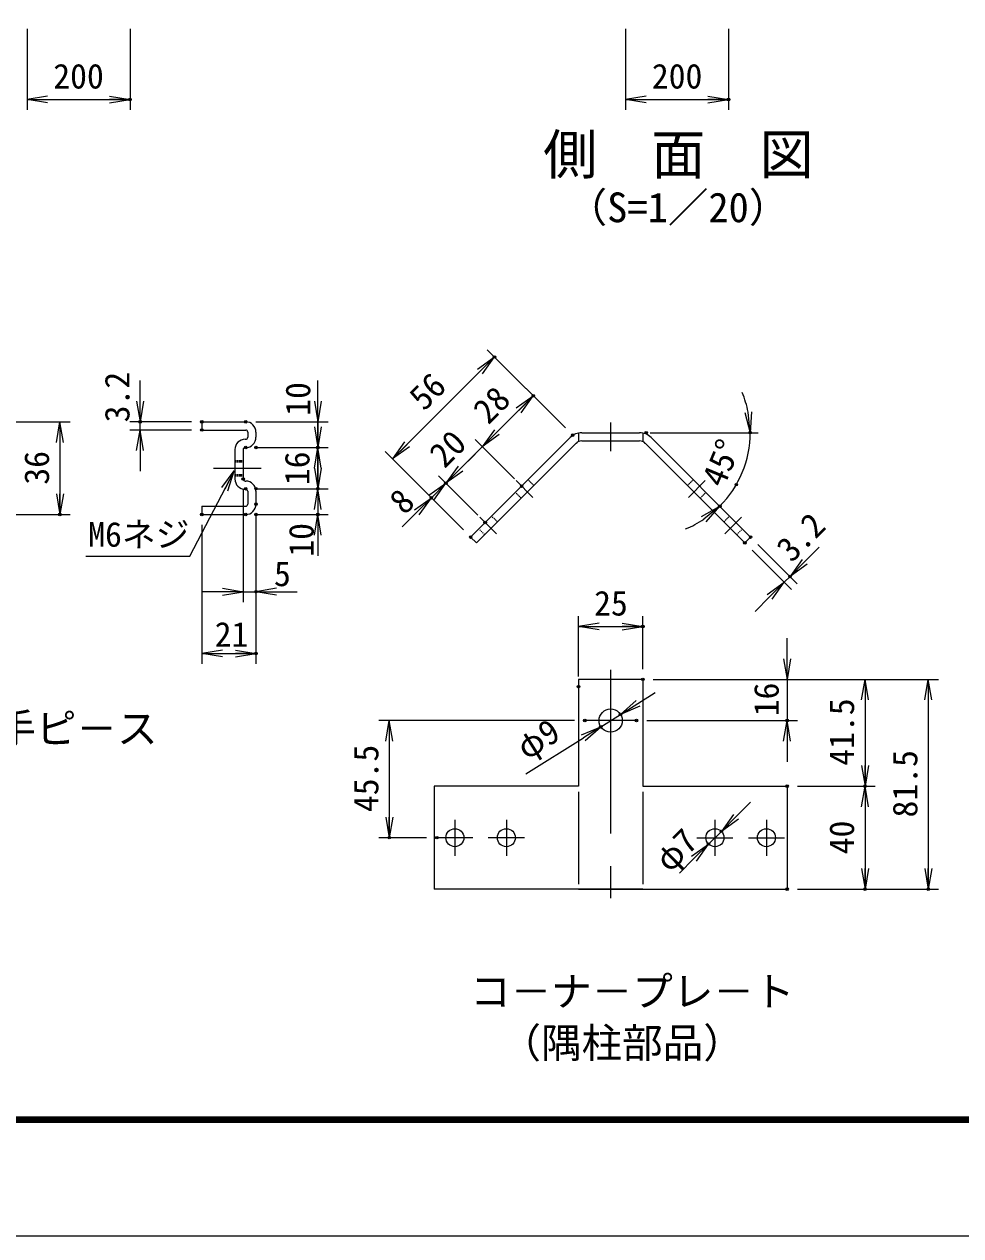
# Model space of a CAD drawing. Units: millimetres, scale not verified, with parts at other scales. Extents: x -4200 to 4200, y -2970 to 2970.
# Drawn here: x -1389 to 430, y -2970 to -617 of the extents above; entities that cross this region are included whole.
import ezdxf
from ezdxf.enums import TextEntityAlignment as Align

# ---------------------------------------------------------------- set-up
doc = ezdxf.new("R2010")
doc.units = ezdxf.units.MM
doc.header["$LTSCALE"] = 10
doc.header["$PDMODE"] = 32
doc.header["$PDSIZE"] = 5
doc.linetypes.add('USER1', pattern=[50.8, 31.75, -6.35, 6.35, -6.35])
doc.linetypes.add('USER2', pattern=[0.375, 0.25, -0.125])
for name, color, linetype, lineweight in [('0-1_D-BMK', 2, 'USER1', 13), ('0-5_D-STR3', 3, 'Continuous', 13), ('0-6_D-STR-DIM', 7, 'Continuous', 13), ('0-7_0', 7, 'Continuous', 18), ('0-9_D-TTL-TXT', 7, 'Continuous', 18), ('0-A_D-STR-TXT', 7, 'Continuous', 13), ('0-B_D-TTL', 7, 'Continuous', 18)]:
    doc.layers.add(name, color=color, linetype=linetype, lineweight=lineweight)
doc.layers.add('0-8_Defpoints', color=253, linetype='Continuous')
doc.styles.add('ＭＳ ゴシック', font='')
doc.styles.get('ＭＳ ゴシック').set_extended_font_data('MS Gothic')

# ---------------------------------------------------------------- blocks, each defined once
blk = doc.blocks.new('_Open')
at = {"layer": '0-7_0'}
blk.add_line((-10, 1.667), (0, 0), dxfattribs=at)
blk.add_lwpolyline([(-10, -1.667), (0, 0), (-10, 0)], dxfattribs=at)

msp = doc.modelspace()

# ---------------------------------------------------------------- linework, layer by layer
at = {"layer": '0-1_D-BMK'}
for p, q in [((-250.11, -1390.27), (-250.11, -1446.27)), ((-1021.04, -1479.13), (-928.73, -1479.13)), ((-401, -1535.87), (-433.53, -1503.34)), ((-99.22, -1535.87), (-66.7, -1503.34)), ((-471.71, -1606.58), (-504.24, -1574.05)), ((-28.51, -1606.58), (4.01, -1574.05)), ((-250.11, -1870.92), (-250.11, -2314.09)), ((-200.11, -1969.25), (-300.11, -1969.25)), ((-552.61, -2161.75), (-552.61, -2231.75)), ((-452.61, -2161.75), (-452.61, -2231.75)), ((-47.61, -2161.75), (-47.61, -2231.75)), ((52.39, -2161.75), (52.39, -2231.75)), ((-517.61, -2196.75), (-587.61, -2196.75)), ((-417.61, -2196.75), (-487.61, -2196.75)), ((-82.61, -2196.75), (-12.61, -2196.75)), ((17.39, -2196.75), (87.39, -2196.75))]:
    msp.add_line(p, q, dxfattribs=at)
at = {"layer": '0-5_D-STR3'}
for p, q in [((-1043.68, -1389.13), (-1043.68, -1405.13)), ((-1043.68, -1389.13), (-958.68, -1389.13)), ((-1043.68, -1405.13), (-958.68, -1405.13)), ((-954.68, -1409.13), (-954.68, -1419.13)), ((-938.68, -1409.13), (-938.68, -1419.13)), ((-312.61, -1410.96), (-312.61, -1427.7)), ((-305.99, -1410.27), (-194.24, -1410.27)), ((-187.61, -1410.96), (-187.61, -1427.7)), ((-959.68, -1423.13), (-958.68, -1423.13)), ((-328.61, -1419.64), (-521.92, -1612.94)), ((-317.3, -1430.95), (-510.6, -1624.26)), ((-305.99, -1426.27), (-194.24, -1426.27)), ((-182.93, -1430.95), (10.38, -1624.26)), ((-171.61, -1419.64), (21.69, -1612.94)), ((-979.68, -1443.13), (-979.68, -1500.13)), ((-963.68, -1443.13), (-963.68, -1500.13)), ((-959.68, -1439.13), (-958.68, -1439.13)), ((-959.68, -1504.13), (-958.68, -1504.13)), ((-959.68, -1520.13), (-958.68, -1520.13)), ((-954.68, -1524.13), (-954.68, -1549.13)), ((-938.68, -1524.13), (-938.68, -1549.13)), ((-1043.68, -1553.13), (-958.68, -1553.13)), ((-1043.68, -1553.13), (-1043.68, -1569.13)), ((-1043.68, -1569.13), (-958.68, -1569.13)), ((-510.6, -1624.26), (-521.92, -1612.94)), ((10.38, -1624.26), (21.69, -1612.94)), ((-312.61, -1889.25), (-312.61, -2096.75)), ((-187.61, -1889.25), (-312.61, -1889.25)), ((-187.61, -1889.25), (-187.61, -2096.75)), ((-312.61, -2096.75), (-592.61, -2096.75)), ((-592.61, -2096.75), (-592.61, -2296.75)), ((-312.61, -2107.55), (-312.61, -2286.73)), ((-187.61, -2096.75), (92.39, -2096.75)), ((-187.61, -2107.55), (-187.61, -2286.73)), ((92.39, -2096.75), (92.39, -2296.75)), ((-187.61, -2296.75), (-592.61, -2296.75)), ((-312.61, -2296.75), (92.39, -2296.75))]:
    msp.add_line(p, q, dxfattribs=at)
at = {"layer": '0-5_D-STR3', "linetype": 'USER2'}
for p, q in [((-979.68, -1464.13), (-963.68, -1464.13)), ((-979.68, -1466.83), (-963.68, -1466.83)), ((-979.68, -1491.42), (-963.68, -1491.42)), ((-979.68, -1494.13), (-963.68, -1494.13)), ((-399.23, -1512.89), (-410.55, -1501.57)), ((-100.99, -1512.89), (-89.68, -1501.57)), ((-423.98, -1537.64), (-435.3, -1526.32)), ((-76.24, -1537.64), (-64.93, -1526.32)), ((-469.94, -1583.6), (-481.26, -1572.28)), ((-30.28, -1583.6), (-18.97, -1572.28)), ((-494.69, -1608.35), (-506.01, -1597.03)), ((-5.53, -1608.35), (5.78, -1597.03))]:
    msp.add_line(p, q, dxfattribs=at)
at = {"layer": '0-5_D-STR3'}
for centre, radius in [((-250.11, -1969.25), 22.5), ((-552.61, -2196.75), 17.5), ((-452.61, -2196.75), 17.5), ((-47.61, -2196.75), 17.5), ((52.39, -2196.75), 17.5)]:
    msp.add_circle(centre, radius, dxfattribs=at)
for centre, radius, start, end in [((-958.68, -1409.13), 20, 0, 90), ((-958.68, -1409.13), 4, 0, 90), ((-305.99, -1442.27), 32, 90, 135), ((-194.24, -1442.27), 32, 45, 90), ((-959.68, -1443.13), 20, 90, 180), ((-958.68, -1419.13), 4, 270, 0), ((-958.68, -1419.13), 20, 270, 0), ((-305.99, -1442.27), 16, 90, 135), ((-194.24, -1442.27), 16, 45, 90), ((-959.68, -1443.13), 4, 90, 180), ((-959.68, -1500.13), 20, 180, 270), ((-959.68, -1500.13), 4, 180, 270), ((-958.68, -1524.13), 20, 0, 90), ((-958.68, -1524.13), 4, 0, 90), ((-958.68, -1549.13), 4, 270, 0), ((-958.68, -1549.13), 20, 270, 0)]:
    msp.add_arc(centre, radius, start, end, dxfattribs=at)
at = {"layer": '0-6_D-STR-DIM'}
for p, q in [((-1383.22, -625.86), (-1383.22, -783.17)), ((-1183.22, -625.86), (-1183.22, -783.17)), ((-221.2, -625.86), (-221.2, -783.17)), ((-21.2, -625.86), (-21.2, -783.17)), ((-1383.22, -763.17), (-1183.22, -763.17)), ((-221.2, -763.17), (-21.2, -763.17)), ((-673.6, -1461.26), (-475.61, -1263.27)), ((-338.07, -1400.81), (-489.75, -1249.13)), ((-1163.68, -1349.13), (-1163.68, -1309.13)), ((-818.68, -1349.13), (-818.68, -1309.13)), ((-499.25, -1437.62), (-400.26, -1338.62)), ((-338.07, -1400.81), (-414.4, -1324.48)), ((-818.68, -1399.13), (-818.68, -1359.13)), ((-470.97, -1409.33), (-442.68, -1381.05)), ((-1449.26, -1389.13), (-1299.26, -1389.13)), ((-1319.26, -1389.13), (-1319.26, -1569.13)), ((-1063.68, -1389.13), (-1183.68, -1389.13)), ((-1063.68, -1405.13), (-1183.68, -1405.13)), ((-1163.68, -1405.13), (-1163.68, -1389.13)), ((-938.68, -1389.13), (-798.68, -1389.13)), ((-818.68, -1389.13), (-818.68, -1439.13)), ((-173.63, -1410.27), (36.56, -1410.27)), ((-437.06, -1499.81), (-513.39, -1423.48)), ((-437.06, -1499.81), (-513.39, -1423.48)), ((-1163.68, -1445.13), (-1163.68, -1485.13)), ((-938.68, -1439.13), (-798.68, -1439.13)), ((-918.68, -1439.13), (-798.68, -1439.13)), ((-818.68, -1479.13), (-818.68, -1439.13)), ((-818.68, -1439.13), (-818.68, -1519.13)), ((-536.06, -1598.8), (-687.74, -1447.12)), ((-499.25, -1437.62), (-569.96, -1508.33)), ((-541.68, -1480.05), (-513.39, -1451.76)), ((-818.68, -1479.13), (-818.68, -1519.13)), ((-507.77, -1570.52), (-584.1, -1494.19)), ((-507.77, -1570.52), (-584.1, -1494.19)), ((-963.68, -1520.13), (-963.68, -1739.13)), ((-938.68, -1519.13), (-798.68, -1519.13)), ((-918.68, -1519.13), (-798.68, -1519.13)), ((-818.68, -1519.13), (-818.68, -1569.13)), ((-536.06, -1598.8), (-612.39, -1522.47)), ((-569.96, -1508.33), (-598.25, -1536.61)), ((-598.25, -1536.61), (-626.53, -1564.9)), ((-1449.26, -1569.13), (-1299.26, -1569.13)), ((-938.68, -1569.13), (-798.68, -1569.13)), ((-938.68, -1569.13), (-938.68, -1739.13)), ((-818.68, -1559.13), (-818.68, -1599.13)), ((-626.53, -1564.9), (-654.81, -1593.18)), ((-1043.68, -1589.13), (-1043.68, -1859.13)), ((-938.68, -1589.13), (-938.68, -1859.13)), ((-818.68, -1609.13), (-818.68, -1649.13)), ((24.52, -1638.4), (100.93, -1714.81)), ((35.83, -1627.09), (112.24, -1703.5)), ((126.38, -1661.07), (154.67, -1632.78)), ((86.79, -1700.67), (98.1, -1689.35)), ((-1003.68, -1719.13), (-1043.68, -1719.13)), ((-963.68, -1719.13), (-938.68, -1719.13)), ((-898.68, -1719.13), (-858.68, -1719.13)), ((58.5, -1728.95), (30.22, -1757.24)), ((-312.61, -1883.59), (-312.61, -1766.56)), ((-312.61, -1786.56), (-187.61, -1786.56)), ((-187.61, -1869.25), (-187.61, -1766.56)), ((92.39, -1849.25), (92.39, -1809.25)), ((-1043.68, -1839.13), (-938.68, -1839.13)), ((-167.61, -1889.25), (263.67, -1889.25)), ((-167.61, -1889.25), (112.39, -1889.25)), ((-167.61, -1889.25), (386.57, -1889.25)), ((92.39, -1889.25), (92.39, -1969.25)), ((243.67, -1889.25), (243.67, -2096.75)), ((366.57, -1889.25), (366.57, -2296.75)), ((-197.25, -1935.9), (-163.42, -1914.56)), ((-320.11, -1969.25), (-699.87, -1969.25)), ((-679.87, -1969.25), (-679.87, -2196.75)), ((-269.14, -1981.26), (-231.08, -1957.25)), ((-180.11, -1969.25), (112.39, -1969.25)), ((-414.53, -2072.97), (-302.97, -2002.6)), ((92.39, -2009.25), (92.39, -2049.25)), ((112.39, -2096.75), (263.67, -2096.75)), ((112.39, -2096.75), (263.67, -2096.75)), ((243.67, -2096.75), (243.67, -2296.75)), ((-6.83, -2156.21), (21.54, -2128.01)), ((-35.2, -2184.41), (-60.02, -2209.09)), ((-607.61, -2196.75), (-699.87, -2196.75)), ((-88.39, -2237.29), (-116.76, -2265.49)), ((112.39, -2296.75), (263.67, -2296.75)), ((112.39, -2296.75), (386.57, -2296.75))]:
    msp.add_line(p, q, dxfattribs=at)
for start, end in [(11.37381, 22.74762), (315, 360), (292.25238, 303.62619)]:
    msp.add_arc((-180.99, -1410.27), 201.83, start, end, dxfattribs=at)
at = {"layer": '0-8_Defpoints'}
for p in [(-1183.22, -763.17), (-21.2, -763.17), (-475.61, -1263.27), (-400.26, -1338.62), (-1163.68, -1389.13), (-1043.68, -1389.13), (-958.68, -1389.13), (-1043.68, -1405.13), (-180.99, -1410.27), (20.85, -1410.27), (-323.93, -1414.95), (-958.68, -1439.13), (-938.68, -1439.13), (-818.68, -1439.13), (-963.68, -1500.13), (-958.68, -1519.13), (-938.68, -1519.13), (-818.68, -1519.13), (-569.96, -1508.33), (-422.92, -1513.95), (-422.92, -1513.95), (-6.19, -1511.18), (-938.68, -1549.13), (-598.25, -1536.61), (-38.27, -1552.98), (-1319.26, -1569.13), (-1043.68, -1569.13), (-958.68, -1569.13), (-938.68, -1569.13), (-818.68, -1569.13), (-493.63, -1584.66), (-493.63, -1584.66), (-521.92, -1612.94), (-521.92, -1612.94), (10.38, -1624.26), (21.69, -1612.94), (98.1, -1689.35), (-938.68, -1719.13), (-187.61, -1786.56), (-938.68, -1839.13), (-312.61, -1903.59), (-187.61, -1889.25), (-187.61, -1889.25), (-187.61, -1889.25), (-300.11, -1969.25), (-231.08, -1957.25), (-200.11, -1969.25), (92.39, -1969.25), (-269.14, -1981.26), (92.39, -2096.75), (243.67, -2096.75), (-35.2, -2184.41), (-679.87, -2196.75), (-587.61, -2196.75), (-60.02, -2209.09), (92.39, -2296.75), (243.67, -2296.75), (366.57, -2296.75)]:
    msp.add_point(p, dxfattribs=at)
at = {"layer": '0-A_D-STR-TXT'}
msp.add_lwpolyline([(-1268.9, -1650.18), (-1067.03, -1650.18), (-981.7, -1486.37)], dxfattribs=at)
at = {"layer": '0-B_D-TTL'}
for points in [[(-4200.09, -2969.77), (4199.91, -2969.77), (4199.91, 2970.23), (-4200.09, 2970.23)], [(-3930.09, 2750.23), (3929.91, 2750.23), (3929.91, -2749.77), (-3930.09, -2749.77)], [(-3927.59, 2747.73), (3927.41, 2747.73), (3927.41, -2747.27), (-3927.59, -2747.27)], [(-3925.09, 2745.23), (3924.91, 2745.23), (3924.91, -2744.77), (-3925.09, -2744.77)], [(-3922.59, 2742.73), (3922.41, 2742.73), (3922.41, -2742.27), (-3922.59, -2742.27)], [(-3920.09, 2740.23), (3919.91, 2740.23), (3919.91, -2739.77), (-3920.09, -2739.77)]]:
    msp.add_lwpolyline(points, close=True, dxfattribs=at)

# ---------------------------------------------------------------- block references
at = {"layer": '0-6_D-STR-DIM', "xscale": 4, "yscale": 4}
for p, rotation in [((-1383.22, -763.17), 180), ((-221.2, -763.17), 180), ((-475.61, -1263.27), 45), ((-400.26, -1338.62), 45), ((-1163.68, -1389.13), 270), ((-818.68, -1389.13), 270), ((20.85, -1410.27), 275.6869), ((-1319.26, -1389.13), 90), ((-1163.68, -1405.13), 90), ((-818.68, -1439.13), 270), ((-499.25, -1437.62), 225), ((-499.25, -1437.62), 225), ((-673.6, -1461.26), 225), ((-818.68, -1439.13), 90), ((-818.68, -1519.13), 270), ((-569.96, -1508.33), 225), ((-569.96, -1508.33), 45), ((-1319.26, -1569.13), 270), ((-818.68, -1519.13), 90), ((-598.25, -1536.61), 45), ((-38.27, -1552.98), 39.3131), ((-818.68, -1569.13), 90), ((98.1, -1689.35), 225), ((-938.68, -1719.13), 180), ((86.79, -1700.67), 45), ((-312.61, -1786.56), 180), ((-1043.68, -1839.13), 180), ((92.39, -1889.25), 270), ((243.67, -1889.25), 90), ((366.57, -1889.25), 90), ((-231.08, -1957.25), 212.24477), ((-679.87, -1969.25), 90), ((-269.14, -1981.26), 32.24477), ((92.39, -1969.25), 90), ((243.67, -2096.75), 270), ((243.67, -2096.75), 90), ((-679.87, -2196.75), 270), ((-35.2, -2184.41), 224.8284), ((-60.02, -2209.09), 44.8284), ((243.67, -2296.75), 270), ((366.57, -2296.75), 270)]:
    msp.add_blockref('_Open', p, dxfattribs=dict(at, rotation=rotation))
for p in [(-1183.22, -763.17), (-21.2, -763.17), (-963.68, -1719.13), (-187.61, -1786.56), (-938.68, -1839.13)]:
    msp.add_blockref('_Open', p, dxfattribs=at)
at = {"layer": '0-A_D-STR-TXT', "xscale": 4, "yscale": 4, "rotation": 62.48203}
msp.add_blockref('_Open', (-980.77, -1484.6), dxfattribs=at)

# ---------------------------------------------------------------- texts
at = {"layer": '0-6_D-STR-DIM', "style": 'ＭＳ ゴシック'}
for s, p in [('200', (-1332.23, -756.42)), ('200', (-170.21, -756.42)), ('5', (-903.72, -1722.74)), ('25', (-282.23, -1779.82)), ('21', (-1018.86, -1840.38))]:
    msp.add_text(s, height=48.09, dxfattribs=at).set_placement(p, align=Align.BOTTOM_LEFT)
for s, rotation, p in [('3.2', 90, (-1169.82, -1390.21)), ('10', 90, (-818.91, -1377.45)), ('56', 45, (-602.09, -1380.21)), ('28', 45, (-477.42, -1406.24)), ('20', 45, (-562.54, -1491.37)), ('45°', 67.5, (-17.32, -1524.93)), ('36', 90, (-1326, -1511.25)), ('16', 90, (-820.36, -1512.17)), ('8', 45, (-640.29, -1581.98)), ('3.2', 45, (111.36, -1674.65)), ('10', 90, (-812.35, -1651.09)), ('16', 90, (90.61, -1960.96)), ('41.5', 90, (236.92, -2057.11)), ('φ9', 32.245, (-405.68, -2059.41)), ('45.5', 90, (-686.61, -2147.11)), ('81.5', 90, (359.82, -2157.49)), ('φ7', 44.828, (-125.31, -2277.07)), ('40', 90, (236.92, -2229))]:
    msp.add_text(s, height=48.09, rotation=rotation, dxfattribs=at).set_placement(p, align=Align.BOTTOM_LEFT)
at = {"layer": '0-9_D-TTL-TXT', "style": 'ＭＳ ゴシック'}
for s, height, p in [('側\u3000面\u3000図', 76.98, (-381.1, -931.42)), ('（S=1／20）', 57.7, (-335.61, -1018.88)), ('継手ピ－ス', 57.7, (-1523.21, -2030.88)), ('コ－ナ－プレ－ト', 57.7, (-522.9, -2541.34)), ('（隅柱部品）', 57.7, (-463.95, -2641.34))]:
    msp.add_text(s, height=height, dxfattribs=at).set_placement(p, align=Align.BOTTOM_LEFT)
at = {"layer": '0-A_D-STR-TXT', "style": 'ＭＳ ゴシック'}
msp.add_text('M6ネジ', height=48.09, dxfattribs=at).set_placement((-1264.42, -1646.22), align=Align.BOTTOM_LEFT)

doc.saveas('drawing.dxf')
